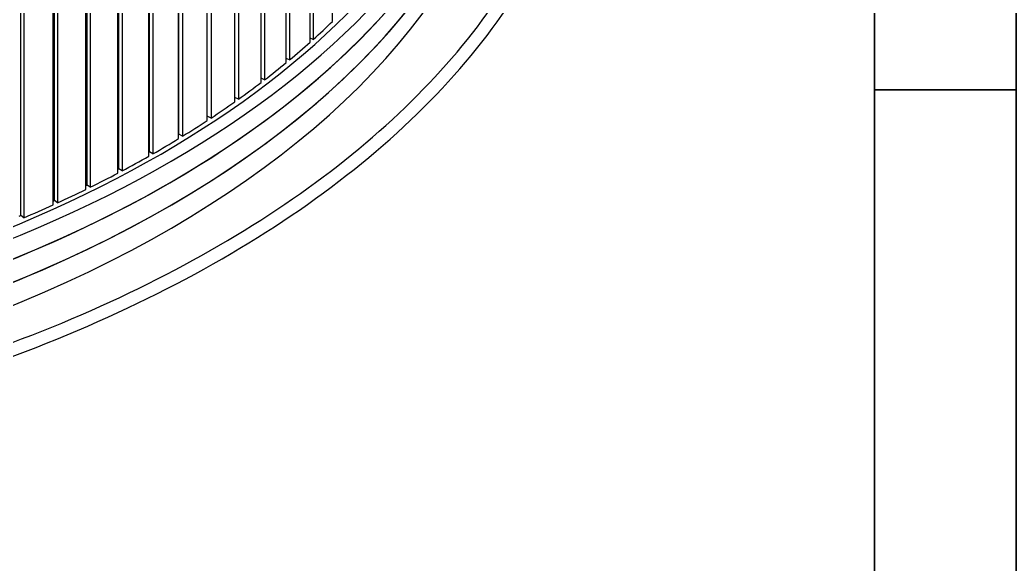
# Model space of a CAD drawing. Header units: millimetres. Extents: x 0 to 89100, y 0 to 63000.
# Drawn here: x 83818 to 89100, y 42037 to 44920 of the extents above; entities that cross this region are included whole.
import ezdxf

# ---------------------------------------------------------------- set-up
doc = ezdxf.new("R2010")
doc.units = ezdxf.units.MM
doc.header["$LTSCALE"] = 150
doc.layers.get('0').update_dxf_attribs({"lineweight": 18})
doc.layers.add('Border', color=7, linetype='Continuous', lineweight=35)
doc.layers.add('Visible', color=7, linetype='Continuous', lineweight=25)

# ---------------------------------------------------------------- blocks, each defined once
blk = doc.blocks.new('Borders Bigadan Border')
at = {"layer": 'Border'}
for p, q in [((594, 420), (594, 0)), ((589, 5), (589, 415)), ((594, 297), (589, 297))]:
    blk.add_line(p, q, dxfattribs=at)

msp = doc.modelspace()

# ---------------------------------------------------------------- linework, layer by layer
at = {"layer": 'Visible'}
for p, q in [((85476.05, 44912.35), (85476.05, 48503.92)), ((85356.5, 44801.85), (85356.5, 48393.42)), ((85372.79, 48407.96), (85372.79, 44816.39)), ((85230.08, 44693.93), (85230.08, 48285.49)), ((85247.27, 48299.69), (85247.27, 44708.12)), ((85096.95, 44588.73), (85096.95, 48180.29)), ((85115.02, 48194.12), (85115.02, 44602.55)), ((84957.29, 44486.39), (84957.29, 48077.95)), ((84976.22, 48091.39), (84976.22, 44499.82)), ((84811.29, 44387.05), (84811.29, 47978.61)), ((84811.31, 44410.06), (84811.31, 48001.62)), ((84831.05, 47991.64), (84831.05, 44400.07)), ((84659.13, 44290.83), (84659.13, 47882.39)), ((84660.6, 44313.83), (84660.6, 47905.39)), ((84679.71, 47895), (84679.71, 44303.43)), ((84503.94, 44220.82), (84503.94, 47812.38)), ((84501.03, 44197.86), (84501.03, 47789.43)), ((84522.38, 47801.59), (84522.38, 44210.03)), ((84337.18, 44108.27), (84337.18, 47699.84)), ((84341.54, 44131.15), (84341.54, 47722.71)), ((84359.28, 47711.55), (84359.28, 44119.98)), ((84167.81, 44022.18), (84167.81, 47613.74)), ((84173.6, 44044.95), (84173.6, 47636.51)), ((84190.63, 47624.98), (84190.63, 44033.42)), ((84000.35, 43962.32), (84000.35, 47553.89)), ((84016.65, 47542.01), (84016.65, 43950.44)), ((83993.13, 43939.69), (83993.13, 47531.25)), ((83822.02, 43883.39), (83822.02, 47474.95)), ((83837.56, 47462.74), (83837.56, 43871.17)), ((85372.79, 44816.39), (85356.5, 44822.48)), ((85247.27, 44708.12), (85230.08, 44715.07)), ((85115.02, 44602.55), (85096.95, 44610.43)), ((84976.22, 44499.82), (84957.29, 44508.72)), ((84831.05, 44400.07), (84811.31, 44410.06)), ((84679.71, 44303.43), (84660.6, 44313.83)), ((84522.38, 44210.03), (84503.94, 44220.82)), ((84359.28, 44119.98), (84341.54, 44131.15)), ((84190.63, 44033.42), (84173.6, 44044.95)), ((84016.65, 43950.44), (84000.35, 43962.32)), ((83837.56, 43871.17), (83822.02, 43883.39))]:
    msp.add_line(p, q, dxfattribs=at)
for centre, major_axis, start_param, end_param in [((80147.07, 46745.16), (-6315, 0), 6.1038739, 9.6040893), ((80147.07, 46757.41), (-6245.17, 0), 6.1828271, 9.5251361), ((80147.07, 46634.93), (6315, 0), 3.1415927, 6.2831853), ((80147.07, 46634.93), (6315, 0), 3.1415927, 6.2831853), ((80147.07, 46634.93), (-6315, 0), 0, 3.1415927), ((80147.07, 46512.46), (6315, 0), 4.7172003, 6.2831853), ((80147.07, 46512.46), (6315, 0), 4.7172003, 6.2831853), ((80147.07, 46512.46), (6315, 0), 4.7272351, 6.2683392), ((80147.07, 46389.98), (6315, 0), 4.7310955, 6.2683392), ((80147.07, 46757.41), (6213.75, 0), 5.7115042, 5.7429952), ((80147.07, 46757.41), (6213.75, 0), 5.6751852, 5.7066762), ((80147.07, 46757.41), (6213.75, 0), 5.6388663, 5.6703572), ((80147.07, 46757.41), (6213.75, 0), 5.6025473, 5.6340382), ((80147.07, 46757.41), (6213.75, 0), 5.5662283, 5.5977193), ((80147.07, 46757.41), (6213.75, 0), 5.5299093, 5.5614003), ((80147.07, 46757.41), (6187.5, 0), 5.5662332, 5.5662385), ((80147.07, 46757.41), (6213.75, 0), 5.4935903, 5.5250813), ((80147.07, 46757.41), (6187.5, 0), 5.5295725, 5.5299195), ((80147.07, 46757.41), (6187.5, 0), 5.4929374, 5.4936005), ((80147.07, 46757.41), (6213.75, 0), 5.4572713, 5.4887623), ((80147.07, 46757.41), (6213.75, 0), 5.4209523, 5.4524433), ((80147.07, 46757.41), (6187.5, 0), 5.4563243, 5.4572815), ((80147.07, 46757.41), (6213.75, 0), 5.3846333, 5.4161243), ((80147.07, 46757.41), (6187.5, 0), 5.4197303, 5.4209626), ((80147.07, 46757.41), (6187.5, 0), 5.383153, 5.3846436), ((80147.07, 46757.41), (6213.75, 0), 5.3483143, 5.3798053), ((80147.07, 46757.41), (6187.5, 0), 5.3465902, 5.3483246)]:
    msp.add_ellipse(centre, major_axis=major_axis, ratio=0.5773503, start_param=start_param, end_param=end_param, dxfattribs=at)
for points, knots in [([(80263.68, 42521.76), (80454.76, 42523.68), (80645.69, 42530.31), (81549.19, 42584.14), (82250.63, 42693.22), (83559.22, 43033.75), (84166.12, 43265.18), (85224.08, 43827.63), (85674.92, 44158.6), (86373.66, 44887.12), (86621.79, 45284.57), (86825.52, 45911.89), (86864.18, 46131.81), (86870.61, 46352.09)], [5.5151656, 5.5151656, 5.5151656, 5.5151656, 5.6006095, 5.6006095, 5.9212504, 5.9212504, 6.2419924, 6.2419924, 6.5628647, 6.5628647, 6.8832287, 6.8832287, 7.0517391, 7.0517391, 7.0517391, 7.0517391]), ([(80265.2, 42590.78), (80921.99, 42597.5), (81576.96, 42660.64), (82857.6, 42900.07), (83479.98, 43081.84), (84598.27, 43546.04), (85094, 43828.39), (85911.43, 44465.87), (86232.95, 44820.84), (86672.25, 45568.36), (86790.1, 45960.65), (86801.63, 46353.77)], [5.5154978, 5.5154978, 5.5154978, 5.5154978, 5.8109491, 5.8109491, 6.1211249, 6.1211249, 6.4313006, 6.4313006, 6.7414763, 6.7414763, 7.051652, 7.051652, 7.051652, 7.051652])]:
    msp.add_open_spline(points, degree=3, knots=knots, dxfattribs=at)

# ---------------------------------------------------------------- block references
at = {"xscale": 150, "yscale": 150, "zscale": 150}
msp.add_blockref('Borders Bigadan Border', (0, 0), dxfattribs=at)

doc.saveas('drawing.dxf')
